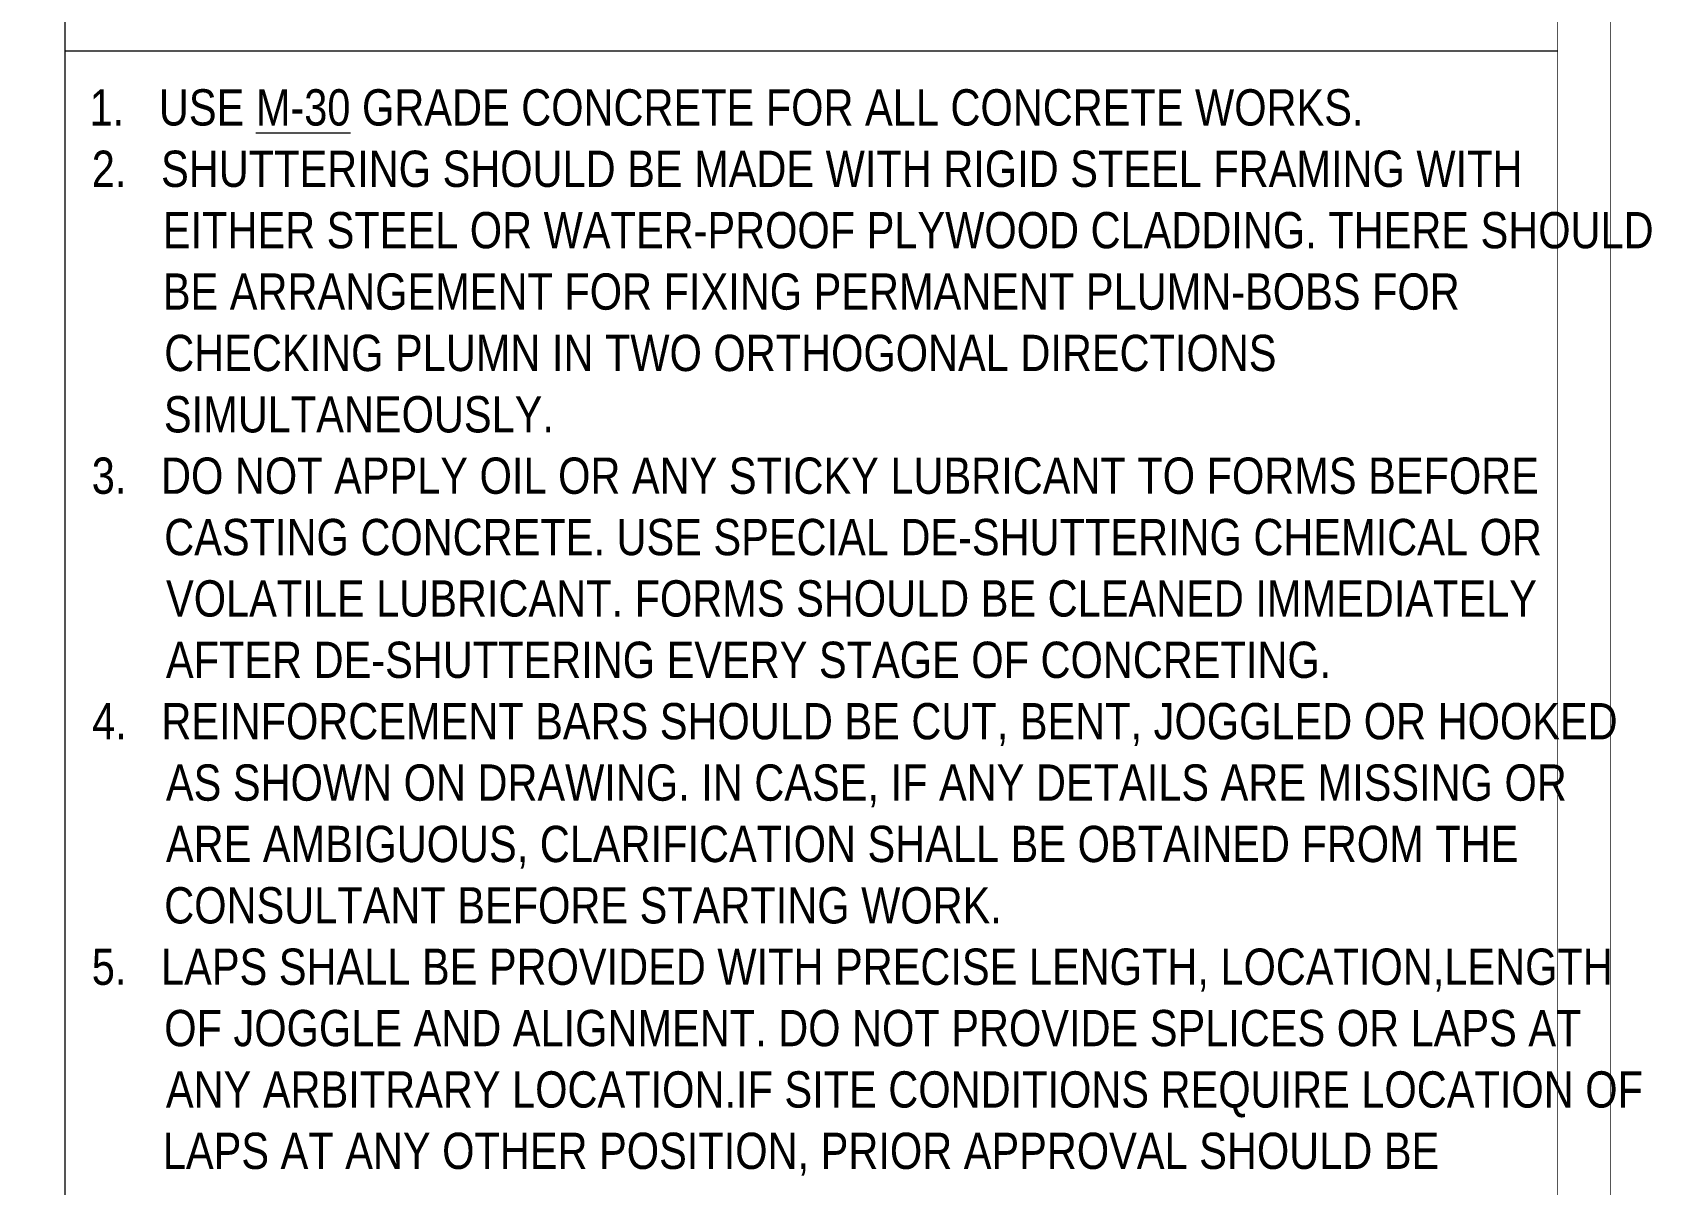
# Model space of a CAD drawing. Header units: millimetres. Extents: x 1112055 to 3390982, y -148532 to 766891.
# Drawn here: x 1715552 to 1735405, y 356311 to 370443 of the extents above; entities that cross this region are included whole.
import ezdxf

# ---------------------------------------------------------------- set-up
doc = ezdxf.new("R2010")
doc.units = ezdxf.units.MM
doc.layers.add('B TITLE BLOCK', color=250, linetype='Continuous', lineweight=0)
doc.styles.add('SWINC', font='swissc.ttf')

msp = doc.modelspace()

# ---------------------------------------------------------------- linework, layer by layer
at = {"layer": 'B TITLE BLOCK', "color": 250, "lineweight": 0}
for p, q in [((1715949.1, 383678), (1715949.1, 218839.1)), ((1715949.1, 370214.9), (1734251.7, 370214.9))]:
    msp.add_line(p, q, dxfattribs=at)
at = {"layer": 'B TITLE BLOCK', "color": 1, "const_width": 8.39}
msp.add_lwpolyline([(1643287.6, 384330.6), (1734904.4, 384330.6), (1734904.4, 218186.4), (1643287.6, 218186.4)], close=True, dxfattribs=at)
at = {"layer": 'B TITLE BLOCK', "color": 250, "lineweight": 0, "const_width": 8.39}
msp.add_lwpolyline([(1643940.2, 383678), (1734251.7, 383678), (1734251.7, 218839.1), (1643940.2, 218839.1)], close=True, dxfattribs=at)

# ---------------------------------------------------------------- texts
at = {"layer": 'B TITLE BLOCK', "color": 0, "lineweight": 0, "style": 'SWINC'}
for s, p in [('1.   USE %%UM-30%%U GRADE CONCRETE FOR ALL CONCRETE WORKS.', (1716252.8, 369300.4)), ('2.   SHUTTERING SHOULD BE MADE WITH RIGID STEEL FRAMING WITH', (1716279.5, 368547.6)), ('EITHER STEEL OR WATER-PROOF PLYWOOD CLADDING. THERE SHOULD', (1717150.9, 367794.9)), ('BE ARRANGEMENT FOR FIXING PERMANENT PLUMN-BOBS FOR', (1717150.9, 367042.1)), ('CHECKING PLUMN IN TWO ORTHOGONAL DIRECTIONS', (1717168.2, 366289.4)), ('SIMULTANEOUSLY.', (1717164.1, 365536.6)), ('3.   DO NOT APPLY OIL OR ANY STICKY LUBRICANT TO FORMS BEFORE', (1716279.2, 364783.9)), ('CASTING CONCRETE. USE SPECIAL DE-SHUTTERING CHEMICAL OR', (1717168.2, 364031.1)), ('VOLATILE LUBRICANT. FORMS SHOULD BE CLEANED IMMEDIATELY', (1717190.3, 363278.4)), ('AFTER DE-SHUTTERING EVERY STAGE OF CONCRETING.', (1717188.9, 362525.6)), ('4.   REINFORCEMENT BARS SHOULD BE CUT, BENT, JOGGLED OR HOOKED', (1716283.8, 361772.9)), ('AS SHOWN ON DRAWING. IN CASE, IF ANY DETAILS ARE MISSING OR', (1717188.9, 361020.1)), ('ARE AMBIGUOUS, CLARIFICATION SHALL BE OBTAINED FROM THE', (1717188.9, 360267.3)), ('CONSULTANT BEFORE STARTING WORK.', (1717168.2, 359514.6)), ('5.   LAPS SHALL BE PROVIDED WITH PRECISE LENGTH, LOCATION,LENGTH', (1716279.5, 358761.8)), ('OF JOGGLE AND ALIGNMENT. DO NOT PROVIDE SPLICES OR LAPS AT', (1717168.2, 358009.1)), ('ANY ARBITRARY LOCATION.IF SITE CONDITIONS REQUIRE LOCATION OF', (1717188.9, 357256.3)), ('LAPS AT ANY OTHER POSITION, PRIOR APPROVAL SHOULD BE', (1717150.9, 356503.6))]:
    msp.add_text(s, height=444.618, dxfattribs=at).set_placement(p)

doc.saveas('drawing.dxf')
